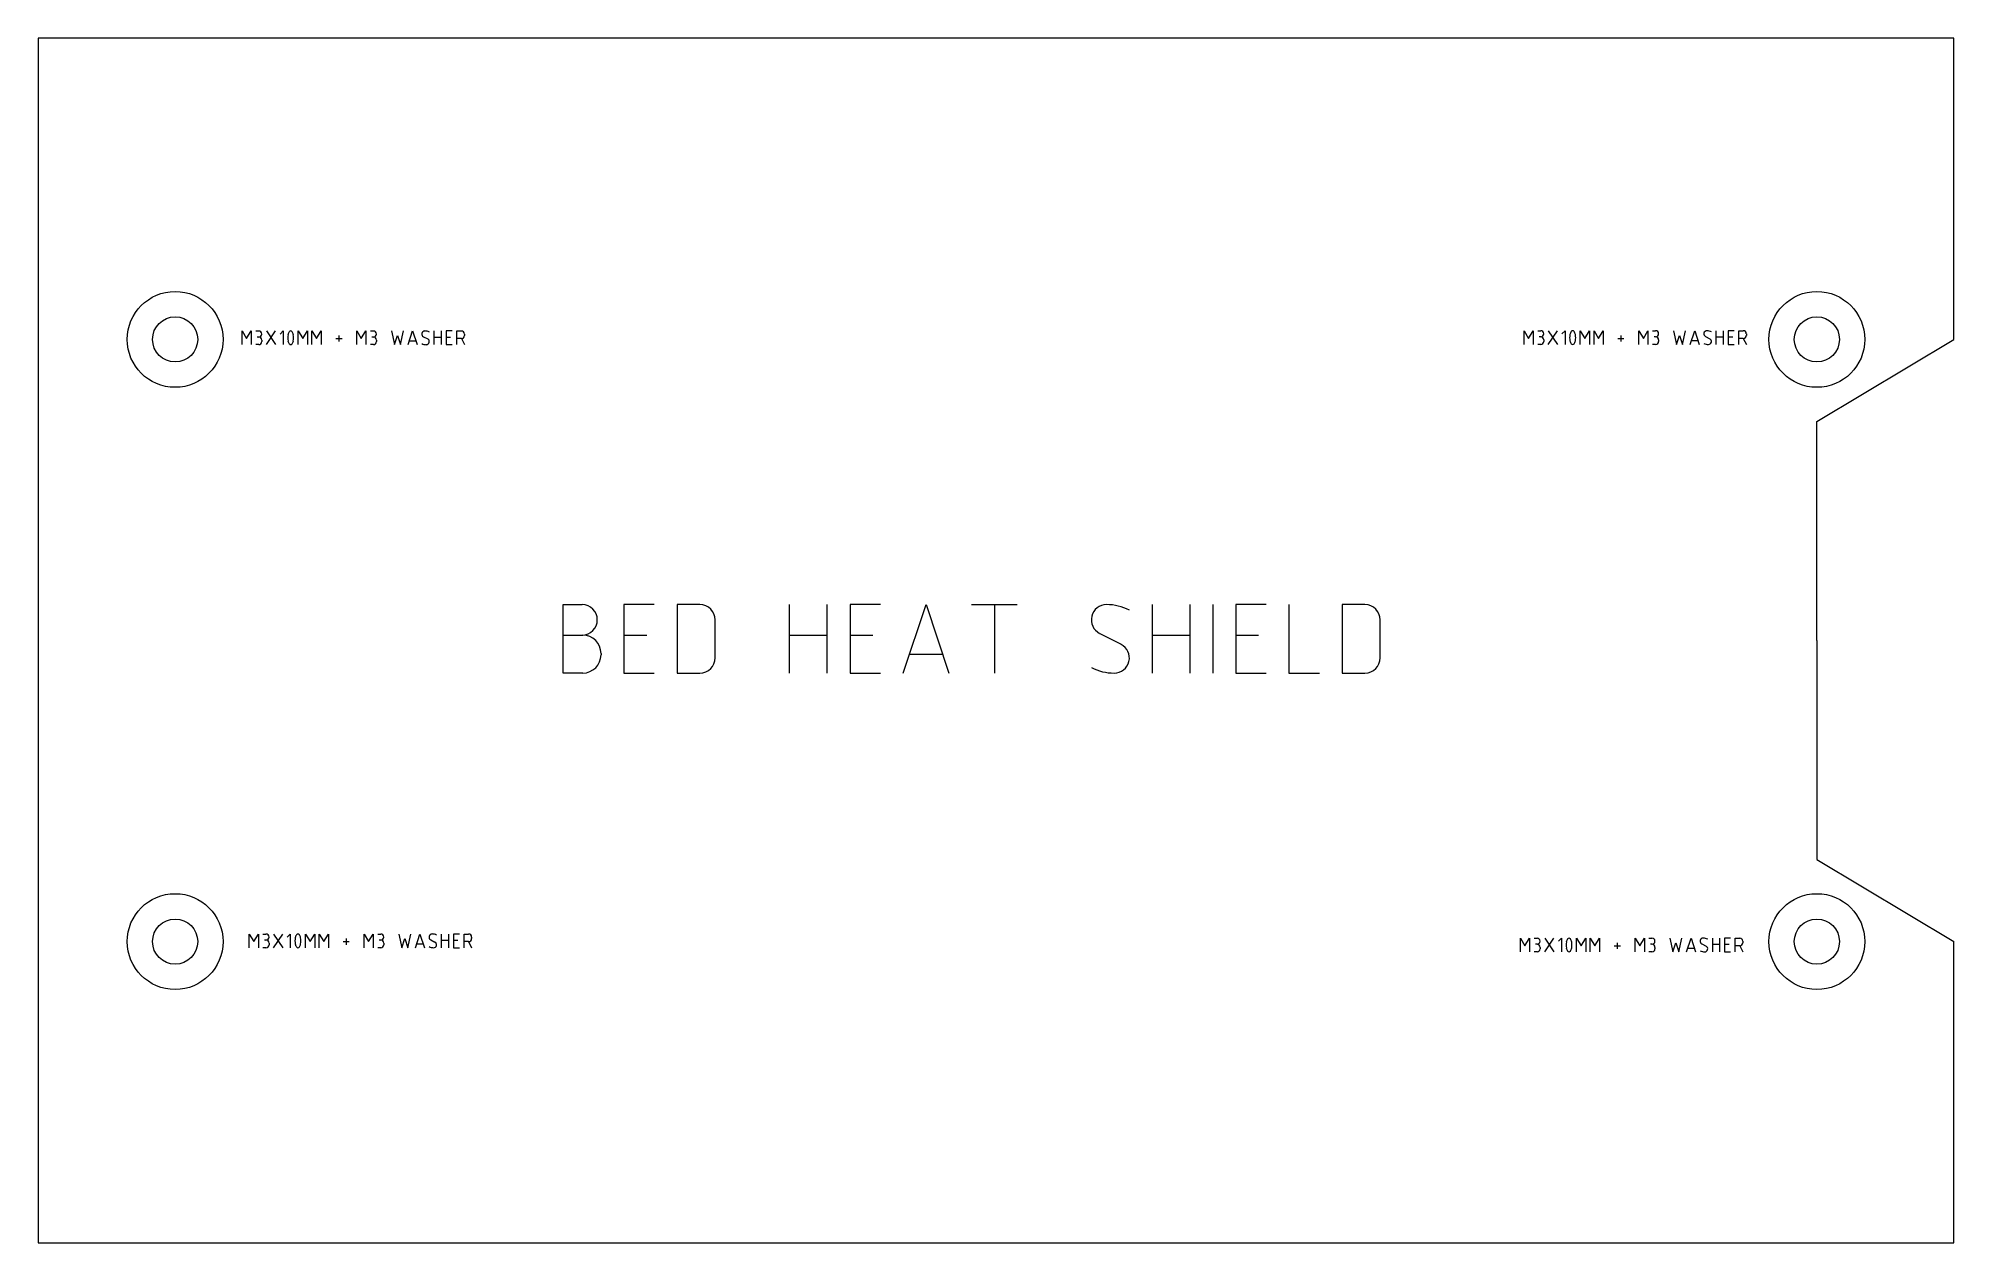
# Model space of a CAD drawing. Header units: millimetres. Extents: x 0 to 140, y 0 to 88.
import ezdxf

# ---------------------------------------------------------------- set-up
doc = ezdxf.new("R2010")
doc.units = ezdxf.units.MM
doc.layers.get('0').update_dxf_attribs({"linetype": 'CONTINUOUS', "lineweight": 0})

msp = doc.modelspace()

# ---------------------------------------------------------------- linework, layer by layer
for p, q in [((140, 88), (0, 88)), ((0, 88), (0, 0)), ((140, 66), (140, 88)), ((14.89, 65.62), (14.89, 66.62)), ((14.89, 66.62), (15.22, 66.06)), ((15.22, 66.06), (15.56, 66.62)), ((15.56, 66.62), (15.56, 65.62)), ((15.89, 66.62), (16.11, 66.62)), ((16.11, 66.17), (16, 66.17)), ((16.33, 65.95), (16.33, 65.84)), ((16.67, 66.62), (17.33, 65.62)), ((16.67, 65.62), (17.33, 66.62)), ((17.67, 66.39), (17.89, 66.62)), ((17.89, 66.62), (17.89, 65.62)), ((19, 65.62), (19, 66.62)), ((19, 66.62), (19.33, 66.06)), ((19.33, 66.06), (19.67, 66.62)), ((19.67, 66.62), (19.67, 65.62)), ((20, 65.62), (20, 66.62)), ((20, 66.62), (20.33, 66.06)), ((20.33, 66.06), (20.67, 66.62)), ((20.67, 66.62), (20.67, 65.62)), ((21.75, 66.06), (22.2, 66.06)), ((21.97, 66.28), (21.97, 65.84)), ((23.28, 65.62), (23.28, 66.62)), ((23.28, 66.62), (23.61, 66.06)), ((23.61, 66.06), (23.95, 66.62)), ((23.95, 66.62), (23.95, 65.62)), ((24.28, 66.62), (24.5, 66.62)), ((24.5, 66.17), (24.39, 66.17)), ((24.72, 65.95), (24.72, 65.84)), ((25.81, 66.62), (26.03, 65.62)), ((26.03, 65.62), (26.25, 66.28)), ((26.25, 66.28), (26.47, 65.62)), ((26.47, 65.62), (26.7, 66.62)), ((27.03, 65.62), (27.36, 66.62)), ((27.12, 65.89), (27.6, 65.89)), ((27.36, 66.62), (27.7, 65.62)), ((28.15, 66.2), (28.46, 66.04)), ((28.92, 66.62), (28.92, 65.62)), ((28.92, 66.17), (29.47, 66.17)), ((29.47, 65.62), (29.47, 66.62)), ((30.25, 66.62), (29.81, 66.62)), ((29.81, 66.62), (29.81, 65.62)), ((29.81, 66.17), (30.14, 66.17)), ((30.58, 65.62), (30.58, 66.62)), ((30.58, 66.62), (30.92, 66.62)), ((30.92, 66.06), (30.58, 66.06)), ((30.92, 66.06), (31.14, 65.62)), ((31.14, 66.39), (31.14, 66.28)), ((108.6, 65.63), (108.6, 66.63)), ((108.6, 66.63), (108.93, 66.07)), ((108.93, 66.07), (109.26, 66.63)), ((109.26, 66.63), (109.26, 65.63)), ((109.6, 66.63), (109.82, 66.63)), ((109.82, 66.18), (109.71, 66.18)), ((110.04, 65.96), (110.04, 65.85)), ((110.37, 66.63), (111.04, 65.63)), ((110.37, 65.63), (111.04, 66.63)), ((111.37, 66.41), (111.6, 66.63)), ((111.6, 66.63), (111.6, 65.63)), ((112.71, 65.63), (112.71, 66.63)), ((112.71, 66.63), (113.04, 66.07)), ((113.04, 66.07), (113.37, 66.63)), ((113.37, 66.63), (113.37, 65.63)), ((113.71, 65.63), (113.71, 66.63)), ((113.71, 66.63), (114.04, 66.07)), ((114.04, 66.07), (114.37, 66.63)), ((114.37, 66.63), (114.37, 65.63)), ((115.46, 66.07), (115.9, 66.07)), ((115.68, 66.29), (115.68, 65.85)), ((116.98, 65.63), (116.98, 66.63)), ((116.98, 66.63), (117.32, 66.07)), ((117.32, 66.07), (117.65, 66.63)), ((117.65, 66.63), (117.65, 65.63)), ((117.98, 66.63), (118.21, 66.63)), ((118.21, 66.18), (118.1, 66.18)), ((118.43, 65.96), (118.43, 65.85)), ((119.51, 66.63), (119.73, 65.63)), ((119.73, 65.63), (119.96, 66.29)), ((119.96, 66.29), (120.18, 65.63)), ((120.18, 65.63), (120.4, 66.63)), ((120.73, 65.63), (121.07, 66.63)), ((120.83, 65.91), (121.31, 65.91)), ((121.07, 66.63), (121.4, 65.63)), ((121.86, 66.21), (122.17, 66.05)), ((122.62, 66.63), (122.62, 65.63)), ((122.62, 66.18), (123.18, 66.18)), ((123.18, 65.63), (123.18, 66.63)), ((123.96, 66.63), (123.51, 66.63)), ((123.51, 66.63), (123.51, 65.63)), ((123.51, 66.18), (123.85, 66.18)), ((124.29, 65.63), (124.29, 66.63)), ((124.29, 66.63), (124.62, 66.63)), ((124.62, 66.07), (124.29, 66.07)), ((124.62, 66.07), (124.85, 65.63)), ((124.85, 66.41), (124.85, 66.29)), ((130, 60), (140, 66)), ((16.11, 65.62), (15.89, 65.62)), ((24.5, 65.62), (24.28, 65.62)), ((29.81, 65.62), (30.25, 65.62)), ((109.82, 65.63), (109.6, 65.63)), ((118.21, 65.63), (117.98, 65.63)), ((123.51, 65.63), (123.96, 65.63)), ((130, 44), (130, 60)), ((38.36, 41.62), (38.36, 46.62)), ((38.36, 46.62), (39.75, 46.62)), ((45.02, 46.62), (42.8, 46.62)), ((42.8, 46.62), (42.8, 41.62)), ((48.36, 46.62), (46.69, 46.62)), ((46.69, 46.62), (46.69, 41.62)), ((54.89, 46.62), (54.89, 41.62)), ((57.66, 41.62), (57.66, 46.62)), ((61.55, 46.62), (59.33, 46.62)), ((59.33, 46.62), (59.33, 41.62)), ((63.22, 41.62), (64.89, 46.62)), ((64.89, 46.62), (66.55, 41.62)), ((68.22, 46.62), (71.55, 46.62)), ((69.89, 46.62), (69.89, 41.62)), ((81.41, 46.62), (81.41, 41.62)), ((84.19, 41.62), (84.19, 46.62)), ((85.86, 46.62), (85.86, 41.62)), ((89.75, 46.62), (87.53, 46.62)), ((87.53, 46.62), (87.53, 41.62)), ((91.41, 46.62), (91.41, 41.62)), ((96.97, 46.62), (95.3, 46.62)), ((95.3, 46.62), (95.3, 41.62)), ((49.47, 42.73), (49.47, 45.51)), ((98.08, 42.73), (98.08, 45.51)), ((38.36, 44.4), (39.8, 44.4)), ((42.8, 44.4), (44.47, 44.4)), ((54.89, 44.4), (57.66, 44.4)), ((59.33, 44.4), (61, 44.4)), ((77.58, 44.52), (79.14, 43.72)), ((81.41, 44.4), (84.19, 44.4)), ((87.53, 44.4), (89.19, 44.4)), ((130, 44), (130, 28)), ((41.14, 43.06), (41.14, 42.95)), ((63.68, 43.01), (66.09, 43.01)), ((39.8, 41.62), (38.36, 41.62)), ((42.8, 41.62), (45.02, 41.62)), ((46.69, 41.62), (48.36, 41.62)), ((59.33, 41.62), (61.55, 41.62)), ((87.53, 41.62), (89.75, 41.62)), ((91.41, 41.62), (93.64, 41.62)), ((95.3, 41.62), (96.97, 41.62)), ((130, 28), (140, 22)), ((15.42, 21.55), (15.42, 22.55)), ((15.42, 22.55), (15.75, 22)), ((15.75, 22), (16.09, 22.55)), ((16.09, 22.55), (16.09, 21.55)), ((16.42, 22.55), (16.64, 22.55)), ((17.2, 22.55), (17.87, 21.55)), ((17.2, 21.55), (17.87, 22.55)), ((18.2, 22.33), (18.42, 22.55)), ((18.42, 22.55), (18.42, 21.55)), ((19.53, 21.55), (19.53, 22.55)), ((19.53, 22.55), (19.87, 22)), ((19.87, 22), (20.2, 22.55)), ((20.2, 22.55), (20.2, 21.55)), ((20.53, 21.55), (20.53, 22.55)), ((20.53, 22.55), (20.87, 22)), ((20.87, 22), (21.2, 22.55)), ((21.2, 22.55), (21.2, 21.55)), ((23.81, 21.55), (23.81, 22.55)), ((23.81, 22.55), (24.14, 22)), ((24.14, 22), (24.48, 22.55)), ((24.48, 22.55), (24.48, 21.55)), ((24.81, 22.55), (25.03, 22.55)), ((26.34, 22.55), (26.56, 21.55)), ((27, 21.55), (27.23, 22.55)), ((27.56, 21.55), (27.89, 22.55)), ((27.89, 22.55), (28.23, 21.55)), ((29.45, 22.55), (29.45, 21.55)), ((30, 21.55), (30, 22.55)), ((30.78, 22.55), (30.34, 22.55)), ((30.34, 22.55), (30.34, 21.55)), ((31.12, 21.55), (31.12, 22.55)), ((31.12, 22.55), (31.45, 22.55)), ((16.64, 21.55), (16.42, 21.55)), ((16.64, 22.11), (16.53, 22.11)), ((16.87, 21.89), (16.87, 21.77)), ((22.28, 22), (22.73, 22)), ((22.5, 22.22), (22.5, 21.77)), ((25.03, 21.55), (24.81, 21.55)), ((25.03, 22.11), (24.92, 22.11)), ((25.25, 21.89), (25.25, 21.77)), ((26.56, 21.55), (26.78, 22.22)), ((26.78, 22.22), (27, 21.55)), ((27.65, 21.83), (28.13, 21.83)), ((28.68, 22.13), (28.99, 21.97)), ((29.45, 22.11), (30, 22.11)), ((30.34, 22.11), (30.67, 22.11)), ((30.34, 21.55), (30.78, 21.55)), ((31.45, 22), (31.12, 22)), ((31.45, 22), (31.67, 21.55)), ((31.67, 22.33), (31.67, 22.22)), ((108.33, 21.25), (108.33, 22.25)), ((108.33, 22.25), (108.66, 21.69)), ((108.66, 21.69), (109, 22.25)), ((109, 22.25), (109, 21.25)), ((109.33, 22.25), (109.55, 22.25)), ((109.55, 21.25), (109.33, 21.25)), ((109.55, 21.81), (109.44, 21.81)), ((109.78, 21.58), (109.78, 21.47)), ((110.11, 22.25), (110.78, 21.25)), ((110.11, 21.25), (110.78, 22.25)), ((111.11, 22.03), (111.33, 22.25)), ((111.33, 22.25), (111.33, 21.25)), ((112.44, 21.25), (112.44, 22.25)), ((112.44, 22.25), (112.78, 21.69)), ((112.78, 21.69), (113.11, 22.25)), ((113.11, 22.25), (113.11, 21.25)), ((113.44, 21.25), (113.44, 22.25)), ((113.44, 22.25), (113.78, 21.69)), ((113.78, 21.69), (114.11, 22.25)), ((114.11, 22.25), (114.11, 21.25)), ((115.19, 21.69), (115.64, 21.69)), ((115.41, 21.92), (115.41, 21.47)), ((116.72, 21.25), (116.72, 22.25)), ((116.72, 22.25), (117.05, 21.69)), ((117.05, 21.69), (117.39, 22.25)), ((117.39, 22.25), (117.39, 21.25)), ((117.72, 22.25), (117.94, 22.25)), ((117.94, 21.25), (117.72, 21.25)), ((117.94, 21.81), (117.83, 21.81)), ((118.16, 21.58), (118.16, 21.47)), ((119.25, 22.25), (119.47, 21.25)), ((119.47, 21.25), (119.69, 21.92)), ((119.69, 21.92), (119.91, 21.25)), ((119.91, 21.25), (120.14, 22.25)), ((120.47, 21.25), (120.8, 22.25)), ((120.56, 21.53), (121.04, 21.53)), ((120.8, 22.25), (121.14, 21.25)), ((121.59, 21.83), (121.9, 21.67)), ((122.36, 22.25), (122.36, 21.25)), ((122.36, 21.81), (122.91, 21.81)), ((122.91, 21.25), (122.91, 22.25)), ((123.69, 22.25), (123.25, 22.25)), ((123.25, 22.25), (123.25, 21.25)), ((123.25, 21.81), (123.58, 21.81)), ((123.25, 21.25), (123.69, 21.25)), ((124.03, 21.25), (124.03, 22.25)), ((124.03, 22.25), (124.36, 22.25)), ((124.36, 21.69), (124.03, 21.69)), ((124.36, 21.69), (124.58, 21.25)), ((124.58, 22.03), (124.58, 21.92)), ((140, 0), (140, 22)), ((0, 0), (140, 0))]:
    msp.add_line(p, q)
for centre, radius in [((10, 66), 3.5), ((130, 66), 3.5), ((10, 66), 1.65), ((130, 66), 1.65), ((10, 22), 3.5), ((130, 22), 3.5), ((10, 22), 1.65), ((130, 22), 1.65)]:
    msp.add_circle(centre, radius)
for centre, radius, start, end in [((16.11, 66.39), 0.222, 270, 90), ((16.11, 65.95), 0.222, 0, 90), ((16.11, 65.84), 0.222, 270, 0), ((19.27, 66.12), 1.04, 167.9131, 180.1885), ((19.27, 66.11), 1.04, 179.8115, 192.0869), ((18.77, 66.24), 0.534, 143.2325, 169.4911), ((18.77, 65.99), 0.534, 190.5089, 216.7675), ((18.45, 66.5), 0.121, 32.757, 147.243), ((18.12, 66.24), 0.534, 10.5089, 36.7675), ((18.12, 65.99), 0.534, 323.2325, 349.4911), ((17.62, 66.12), 1.04, 359.8115, 12.0869), ((17.62, 66.11), 1.04, 347.9131, 0.1885), ((24.5, 66.39), 0.222, 270, 90), ((24.5, 65.95), 0.222, 0, 90), ((24.5, 65.84), 0.222, 270, 0), ((28.25, 66.39), 0.222, 90, 242.9812), ((28.25, 65.88), 0.736, 63.0746, 90), ((28.36, 65.84), 0.222, 270, 62.9812), ((30.92, 66.39), 0.222, 0, 90), ((30.92, 66.28), 0.222, 270, 0), ((109.82, 66.41), 0.222, 270, 90), ((109.82, 65.96), 0.222, 0, 90), ((109.82, 65.85), 0.222, 270, 0), ((112.97, 66.13), 1.04, 167.9131, 180.1885), ((112.97, 66.12), 1.04, 179.8115, 192.0869), ((112.48, 66.25), 0.534, 143.2325, 169.4911), ((112.48, 66), 0.534, 190.5089, 216.7675), ((112.15, 66.51), 0.121, 32.757, 147.243), ((111.83, 66.25), 0.534, 10.5089, 36.7675), ((111.83, 66), 0.534, 323.2325, 349.4911), ((111.33, 66.13), 1.04, 359.8115, 12.0869), ((111.33, 66.12), 1.04, 347.9131, 0.1885), ((118.21, 66.41), 0.222, 270, 90), ((118.21, 65.96), 0.222, 0, 90), ((118.21, 65.85), 0.222, 270, 0), ((121.96, 66.41), 0.222, 90, 242.9812), ((121.96, 65.89), 0.736, 63.0746, 90), ((122.07, 65.85), 0.222, 270, 62.9812), ((124.62, 66.41), 0.222, 0, 90), ((124.62, 66.29), 0.222, 270, 0), ((18.45, 65.74), 0.121, 212.757, 327.243), ((28.36, 66.35), 0.736, 243.0746, 270), ((112.15, 65.75), 0.121, 212.757, 327.243), ((122.07, 66.36), 0.736, 243.0746, 270), ((39.75, 45.51), 1.11, 270, 90), ((48.36, 45.51), 1.11, 0, 90), ((78.08, 45.51), 1.11, 90, 242.9812), ((78.08, 42.94), 3.68, 63.0746, 90), ((96.97, 45.51), 1.11, 0, 90), ((39.8, 43.06), 1.33, 0, 90), ((78.64, 42.73), 1.11, 270, 62.9812), ((39.8, 42.95), 1.33, 270, 0), ((48.36, 42.73), 1.11, 270, 0), ((78.64, 45.3), 3.68, 243.0746, 270), ((96.97, 42.73), 1.11, 270, 0), ((16.64, 22.33), 0.222, 270, 90), ((19.3, 22.18), 0.534, 143.2325, 169.4911), ((18.98, 22.43), 0.121, 32.757, 147.243), ((18.65, 22.18), 0.534, 10.5089, 36.7675), ((25.03, 22.33), 0.222, 270, 90), ((28.78, 22.33), 0.222, 90, 242.9812), ((28.78, 21.82), 0.736, 63.0746, 90), ((31.45, 22.33), 0.222, 0, 90), ((16.64, 21.89), 0.222, 0, 90), ((16.64, 21.77), 0.222, 270, 0), ((19.8, 22.06), 1.04, 167.9131, 180.1885), ((19.8, 22.05), 1.04, 179.8115, 192.0869), ((19.3, 21.93), 0.534, 190.5089, 216.7675), ((18.98, 21.67), 0.121, 212.757, 327.243), ((18.65, 21.93), 0.534, 323.2325, 349.4911), ((18.15, 22.06), 1.04, 359.8115, 12.0869), ((18.15, 22.05), 1.04, 347.9131, 0.1885), ((25.03, 21.89), 0.222, 0, 90), ((25.03, 21.77), 0.222, 270, 0), ((28.89, 22.29), 0.736, 243.0746, 270), ((28.89, 21.77), 0.222, 270, 62.9812), ((31.45, 22.22), 0.222, 270, 0), ((109.55, 22.03), 0.222, 270, 90), ((109.55, 21.58), 0.222, 0, 90), ((109.55, 21.47), 0.222, 270, 0), ((112.71, 21.75), 1.04, 167.9131, 180.1885), ((112.71, 21.75), 1.04, 179.8115, 192.0869), ((112.21, 21.87), 0.534, 143.2325, 169.4911), ((112.21, 21.63), 0.534, 190.5089, 216.7675), ((111.89, 22.13), 0.121, 32.757, 147.243), ((111.89, 21.37), 0.121, 212.757, 327.243), ((111.56, 21.87), 0.534, 10.5089, 36.7675), ((111.56, 21.63), 0.534, 323.2325, 349.4911), ((111.06, 21.75), 1.04, 359.8115, 12.0869), ((111.06, 21.75), 1.04, 347.9131, 0.1885), ((117.94, 22.03), 0.222, 270, 90), ((117.94, 21.58), 0.222, 0, 90), ((117.94, 21.47), 0.222, 270, 0), ((121.69, 22.03), 0.222, 90, 242.9812), ((121.8, 21.99), 0.736, 243.0746, 270), ((121.69, 21.51), 0.736, 63.0746, 90), ((121.8, 21.47), 0.222, 270, 62.9812), ((124.36, 22.03), 0.222, 0, 90), ((124.36, 21.92), 0.222, 270, 0)]:
    msp.add_arc(centre, radius, start, end)

doc.saveas('drawing.dxf')
